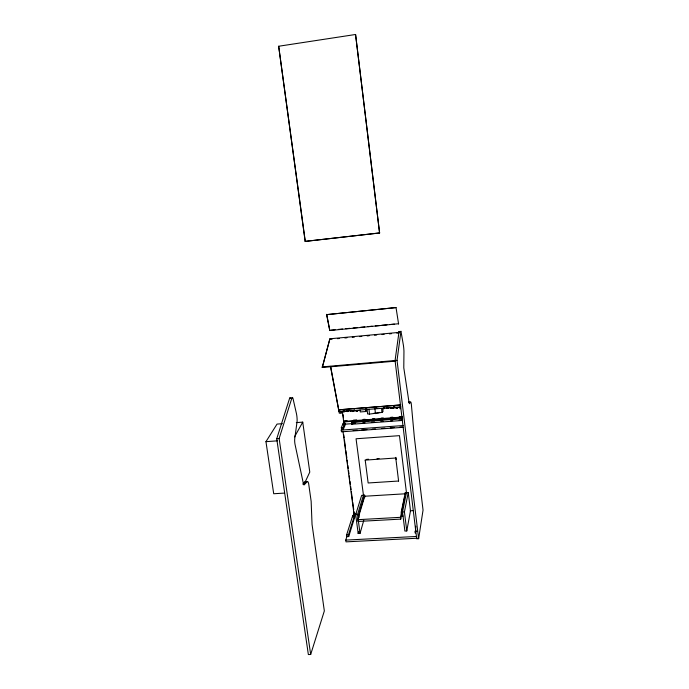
<?xml version="1.0" encoding="UTF-8"?>
<svg xmlns="http://www.w3.org/2000/svg" width="689" height="689" viewBox="0 0 689 689"><rect width="100%" height="100%" fill="white"/><g stroke="black" fill="none" stroke-linecap="round" stroke-linejoin="round"><path stroke-width="1.03" d="M398.595 324.054L396.029 307.57L326.629 314.64L329.79 330.531L398.621 323.735M396.029 307.57L326.629 314.64M399.301 331.779L399.077 331.366L395.064 360.571L416.707 538.789L418.636 538.686L397.036 360.347L400.955 331.194L403.401 345.249A6.33 0.672 84.7 0 1 403.952 351.287L403.788 367.805L409.025 402.393M418.636 538.686L423.046 510.11L414.356 437.429L411.324 404.081A5.366 0.551 85 0 0 410.618 402.1L408.792 402.247M415.734 529.987L415.226 533.097L415.863 526.155M406.45 492.635L402.54 512.005L404.891 531.055L406.777 530.952L410.489 510.782L408.258 492.523L405.244 492.713L401.274 512.073L401.773 516.104L403.031 516.035M329.79 330.531L326.689 314.322M406.777 530.952L404.426 511.901L408.258 492.523M405.321 493.789L364.774 496.226L357.677 519.687L357.91 521.461L400.731 519.11L401.988 512.943M400.731 519.11L400.516 517.318L404.693 496.855M402.428 419.885L402.281 420.462L351.812 424.235L351.588 422.512L351.821 421.944L402.221 418.154L402.066 418.723L351.588 422.512M395.064 360.571L395.15 361.165L322.263 367.487L329.885 338.799L398.879 332.417L398.965 332.985L396.838 333.175M322.263 367.487L329.885 338.799M364.886 497.062L364.636 495.15L361.673 495.331L355.67 514.649L358.177 533.51L360.028 533.407L363.792 520.341M358.177 533.51L358.762 531.495M359.167 517.465L358.771 514.476L364.636 495.15M363.447 495.227L357.531 514.545L358.082 518.731M348.703 536.559L354.801 516.974L354.568 515.286L352.794 515.389L346.61 534.905L346.843 536.653L348.703 536.559L348.462 534.802L354.568 515.286M310.679 654.481L279.131 438.574L291.852 398.113A4.082 0.878 85.5 0 1 293.152 399.146L296.485 413.796A7.768 1.662 85.7 0 1 297.123 421.194L294.866 437.825A4.935 1.059 86 0 0 295.064 444.517L303.418 483.764A3.893 0.81 86.4 0 0 304.116 484.918L307.208 481.68A6.589 1.344 86.5 0 1 308.646 483.635L311.152 501.316L312.039 524.381L324.338 610.936L310.679 654.481L308.362 654.55L276.728 438.755L289.613 398.302A4.082 0.887 85.5 0 1 290.474 397.984M345.757 540.098L416.578 536.464L416.793 538.255L345.999 541.864L345.757 540.098L347.032 536.076M353.362 515.983L354 513.977L356.118 513.856M351.812 424.235L352.045 423.657M343.355 429.238L345.215 424.863L344.982 423.149L343.208 423.279L341.322 427.628L341.555 429.376L343.355 429.238L343.122 427.499L344.982 423.149M402.238 417.026L343.656 421.444L343.897 420.876L344.061 423.227M403.375 427.292L341.46 431.831L341.236 430.108L342.071 428.17M343.897 420.876L343.432 421.935L402.109 417.517M304.46 483.523L309.783 472.086L302.738 422.124L296.313 422.615M294.496 436.929L302.738 422.124M284.411 493.091L273.705 493.746L265.954 441.666L277.038 424.079L282.395 423.666M410.618 402.1L409.404 403.745L408.973 402.066M379.596 232.994L355.567 34.484L379.596 232.994L305.158 241.391L278.666 46.249L355.567 34.484M400.671 408.129L400.094 408.878L399.896 406.88M302.807 484.143L305.029 481.818L307.208 481.68M360.046 409.972L360.244 411.953L365.756 411.522L366.514 410.773L366.307 408.801M341.081 413.064L340.891 411.238L339.091 411.385L339.272 413.202L341.081 413.064L343.604 411.212M305.158 241.391L379.673 232.899M338.583 409.826L400.731 404.951L338.583 409.826L338.764 411.652L400.886 406.837M367.065 408.861L367.582 413.951L369.476 414.089L381.973 412.41L383.024 411.548L382.714 408.517M395.813 407.75L396.382 407.526M386.055 407.991L386.417 408.112M355.86 410.773L357.625 410.782M398.087 407.457L397.596 407.673M393.858 407.225L394.961 407.01L394.341 406.941M384.496 408.215L384.023 408.06M388.26 407.897L387.502 408.034M389.509 407.526L389.741 407.699M356.006 410.73L355.593 410.868L356.437 410.894M352.01 411.014L354.456 410.902L353.948 410.799M346.541 411.032L346.946 411.195M348.229 411.032L348.651 410.894L348.178 410.833M349.857 410.61L350.537 410.765M397.949 407.63L397.355 407.707M387.752 407.991L388.346 407.854L387.726 407.785M391.421 407.526L390.827 407.612M394.728 407.104L394.134 407.19M344.629 411.342L345.249 411.161L344.431 411.135M346.748 410.988L346.136 411.126L346.705 411.204M349.711 410.61L350.305 410.532M343.355 411.255L342.829 411.35L343.82 411.445M376.78 408.181L374.911 408.525L375.427 413.633M391.188 407.578L389.922 407.716M394.496 407.156L394.229 406.639M396.459 407.543L395.632 407.767L397.105 407.767M348.298 410.653L349.065 410.523L348.582 410.403M344.733 411.35L343.191 411.497M348.134 411.083L346.868 411.221M351.459 410.67L350.193 410.808M357.272 410.816L358.134 410.592L357.539 410.566M343.535 411.195L344.509 411.109M347.523 411.169L347.187 411.204M354.473 410.299L353.819 410.368M387.967 407.587L387.313 407.664M386.563 407.854L387.218 407.776M382.851 408.413L384.126 408.319M330.909 330.109L335.138 329.712M338.316 329.411L342.545 329.015M345.723 328.713L349.952 328.317M353.13 328.016L357.358 327.619M360.528 327.318L364.765 326.922M367.935 326.62L372.172 326.224M375.341 325.923L379.579 325.527M381.689 325.329L386.985 324.829M390.155 324.528L394.392 324.131M387.261 408.086L386.598 408.138M398.948 331.831L400.817 331.65M329.979 339.35L332.107 339.152M337.412 338.661L339.531 338.471M344.836 337.98L346.963 337.782M352.268 337.291L354.387 337.093M359.692 336.611L361.82 336.413M367.125 335.922L369.244 335.724M374.558 335.233L376.676 335.035M381.982 334.553L384.109 334.354M389.414 333.864L391.533 333.665M322.159 366.91L397.036 360.347M289.613 398.302L291.852 398.113M393.729 407.208L394.16 407.604L393.832 407.096M387.485 407.914L387.054 407.526M344.956 420.798L347.084 420.634M353.466 420.152L356.652 419.911M363.034 419.437L365.161 419.274M372.611 418.714L374.73 418.55M381.112 418.068L383.239 417.904M390.689 417.345L392.816 417.181M399.189 416.699L402.385 416.457M344.81 424.2L355.472 423.399M362.767 422.857L365.075 422.684M371.345 422.219L374.558 421.978M380.991 421.496L383.205 421.332M390.637 420.772L392.799 420.609M399.198 420.135L401.36 419.971M341.322 427.628L343.122 427.499M341.236 430.108L403.16 425.552M353.147 430.565L357.393 430.255M361.63 429.945L366.936 429.557M372.232 429.161L375.41 428.928M381.775 428.463L384.953 428.231M390.258 427.843L394.496 427.533M399.801 427.137L401.92 426.982M276.728 438.755L279.131 438.574M265.954 441.666L277.383 440.839M366.445 459.408L368.563 459.219M376.969 458.702L379.088 458.504M365.179 460.114L395.77 458.004L398.604 481.077M398.612 481.025L368.15 482.98L365.196 460.063M393.807 406.966L394.444 406.915M386.701 407.69L387.339 407.638M386.994 407.681L387.537 407.759M410.17 510.799L413.348 510.618M355.67 514.649L358.771 514.476M401.274 512.073L404.426 511.901M357.677 519.687L400.516 517.318M346.61 534.905L348.462 534.802M415.011 531.322L416.914 531.219M387.468 407.785L388.157 407.862M396.511 407.793L395.727 407.802M383.213 408.379L382.61 408.405M384.273 408.052L384.798 408.052M348.264 410.868L348.315 410.541M278.666 46.249L305.27 241.296M408.939 402.195L409.18 402.721M338.618 409.791L338.755 410.523L330.539 366.677M330.608 366.367L338.626 409.154M358.366 520.832L360.028 533.407M343.062 414.649L343.484 417.767M342.269 411.023L343.656 421.444M343.208 423.279L343.441 425.001M343.759 434.768L344.181 437.928M344.466 440.038L345.585 448.479M345.869 450.589L346.851 457.97M347.135 460.08L347.557 463.241M347.842 465.351L348.264 468.52M348.539 470.63L348.961 473.791M349.245 475.901L349.667 479.062M349.952 481.172L350.374 484.341M350.649 486.451L351.071 489.612M351.356 491.722L352.475 500.162M352.759 502.272L353.741 509.653M354.025 511.763L354.447 514.924M342.95 431.133L354.077 514.588M352.794 515.389L353.018 517.077M363.534 495.873L356.058 438.772L399.474 435.655L406.527 493.29M405.244 492.713L405.485 494.642M395.925 457.367L396.175 459.511M394.496 406.622L394.547 407.147M393.944 406.665L394.005 407.19M390.801 407.5L390.852 408.026L390.534 407.518M390.25 407.543L390.301 408.069L389.983 407.561M387.873 407.457L387.924 407.991L387.606 407.483M387.33 407.5L387.537 408.448L387.218 407.94M384.031 408.189L384.092 408.715L383.764 408.207M381.56 408.344L381.973 412.41M368.959 408.99L369.476 414.089M365.454 408.551L365.756 411.522M354.413 410.162L354.465 410.687L354.146 410.188M353.87 410.205L353.922 410.73M351.114 410.584L351.166 411.109L350.847 410.601M350.572 410.627L350.623 411.152L350.305 410.644M379.208 412.332A3.927 0.491 -5.4 0 1 377.658 412.926M376.762 413.073A3.927 0.491 -5.4 0 1 373.757 413.348M305.029 481.818A6.58 1.361 86.5 0 1 305.761 481.904M394.392 407.802L391.636 408.06L394.392 407.802M343.854 411.307L343.647 411.85L343.854 411.307M344.397 411.264L344.19 411.815L344.397 411.264M347.247 411.04L347.041 411.591L347.247 411.04M347.79 410.997L347.583 411.548L347.79 410.997M383.48 408.232L383.265 408.775L383.48 408.232M386.934 407.957L386.718 408.508L386.934 407.957M352.966 411.023L352.751 411.566L352.966 411.023M353.509 410.98L353.293 411.531L353.509 410.98M356.73 410.739L356.514 411.29L356.73 410.739M357.272 410.704L357.066 411.247L357.272 410.704M392.876 407.922L392.661 408.474L392.876 407.922M393.436 407.879L393.212 408.431L393.436 407.879M396.769 407.638L396.554 408.189L396.769 407.638M397.32 407.595L397.105 408.146L397.32 407.595"/></g></svg>
